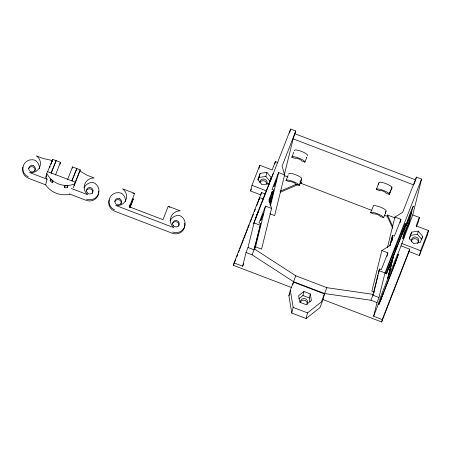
<?xml version="1.0" encoding="UTF-8"?>
<svg xmlns="http://www.w3.org/2000/svg" width="451" height="451" viewBox="0 0 451 451"><rect width="100%" height="100%" fill="white"/><g stroke="black" fill="none" stroke-linecap="round" stroke-linejoin="round"><path stroke-width="0.68" d="M271.417 177.857L270.933 178.838M273.261 173.128L257.369 213.188L253.721 223.454L253.919 223.115M397.551 254.138L381.659 294.199L378.011 304.464L378.214 304.126M405.077 223.499L389.185 263.564L385.537 273.825L385.735 273.486M390.634 190.316L389.331 194.499L385.893 193.101A3.32 0.739 21.3 0 0 382.876 191.083A3.32 0.739 21.3 0 0 379.731 190.807L376.303 189.211A7.047 1.573 21.3 0 1 383.795 190.553A7.047 1.573 21.3 0 1 389.331 194.499L391.947 187.791L391.496 189.629L390.82 189.719M391.474 188.039A7.047 1.573 21.3 0 0 386.406 183.845A7.047 1.573 21.3 0 0 378.885 182.931L376.281 189.51M389.331 194.499L389.591 192.47M52.406 161.43L52.699 159.344L60.451 162.309L59.96 164.322M74.556 184.544L74.753 183.157M76.625 169.954L76.822 168.561L71.703 180.812M129.274 207.415L129.882 204.737M69.894 194.11L69.488 194.229A22.454 21.879 13.8 0 1 45.889 185.209L45.669 184.854L47.056 179.21L45.872 177.316L46.763 173.686L52.699 159.344L50.912 164.378M50.196 180.862L50.591 179.25L52.806 181.184L52.412 182.796L50.196 180.862L50.878 179.103M64.476 187.402L64.871 185.789L67.819 185.84L67.424 187.453L64.476 187.402L65.203 185.536M72.183 168.262L72.515 166.915L80.267 169.88L74.257 185.756M73.44 187.853L74.33 184.222L80.267 169.88M260.898 194.945L250.564 190.993L251.946 185.35L259.787 165.235L272.116 169.948L275.381 161.571L277.793 162.49M291.397 287.479L233.471 265.34L234.063 262.922L261.495 192.526L265.188 193.936M259.015 168.375L259.787 165.235M258.22 179.893L260.176 173.381L266.896 172.395L271.203 177.598L270.544 180.287M234.063 262.922L242.677 266.214L246.043 252.509L248.005 247.481L254.043 222.89L290.619 129.025L295.788 131.004L293.139 138.852L284.293 174.858M261.05 194.342L261.495 192.526M269.783 181.11L265.904 176.426L266.896 172.395M274.766 164.079L275.381 161.571M265.538 206.096L255.537 246.815L261.569 249.121L271.57 208.401L265.538 206.096L259.004 222.862L260.729 223.516L254.037 249.786L248.005 247.481M254.358 249.454L260.729 223.516M269.444 202.877L272.274 191.342L273.137 191.669L269.969 204.568M270.29 204.247L273.791 189.995L272.066 189.335L278.6 172.575L284.632 174.881L274.631 215.601L269.805 213.751M270.431 205.831L278.6 172.575M289.627 133.073L290.619 129.025M288.803 174.233A7.047 1.573 21.3 0 1 295.636 174.729A7.047 1.573 21.3 0 1 301.51 179.092L300.856 180.766M299.774 183.884L301.059 183.331L301.358 182.125L300.078 181.635M288.911 295.794L290.297 290.151L293.438 282.089L324.455 293.939L323.068 299.582L319.928 307.65L306.105 318.519L291.774 313.045L288.911 295.794L289.88 293.313M292.823 284.592L293.438 282.089M291.774 313.045L293.161 307.402L290.297 290.151M298.725 298.838L302.942 295.523L303.935 291.487L310.305 293.922L311.393 300.501L306.122 304.65L299.757 302.215L298.663 295.636L303.935 291.487M309.967 301.899L309.313 297.953L310.305 293.922M306.105 318.519L307.486 312.876L321.315 302.007L324.455 293.939M385.943 211.356L385.289 213.035L385.943 211.356A7.047 1.573 21.3 0 0 380.063 206.992A7.047 1.573 21.3 0 0 373.236 206.502L370.497 212.72L373.975 214.05A3.32 0.739 21.3 0 1 377.256 214.513A3.32 0.739 21.3 0 1 380.176 216.418L383.654 217.748L385.611 212.72L385.289 213.035M392.708 228.245L387.212 216.26L387.51 215.048L395.172 217.974M387.409 247.56L394.907 217.027L400.939 219.327L394.405 236.093L392.686 235.433L392.032 237.108L392.894 237.435L389.625 245.818L381.845 250.547L371.844 291.261L374.257 292.186M381.845 250.547L387.877 252.853L381.343 269.613L379.624 268.954L378.97 270.628L372.926 295.219L378.958 297.525L376.997 302.553L373.631 316.258L382.251 319.55L381.653 321.975L323.068 299.582M373.918 292.18L378.113 275.099M378.445 273.734L379.624 268.954M387.043 256.247L387.877 252.853M390.03 245.254L392.032 237.108M390.183 245.609L392.686 235.433M392.06 240.828L392.894 237.435M378.958 297.525L384.996 272.934L421.572 179.075L416.403 177.096L402.687 212.297L394.907 217.027M400.105 222.721L400.939 219.327M394.586 250.119L396.091 245.958L395.893 246.765M415.85 179.357L416.403 177.096M397.754 254.364L412.761 214.952L421.572 179.075M403.617 238.416L404.908 233.178L409.801 220.607L408.516 225.85L407.225 225.353M409.874 219.834L411.955 211.367L404.57 230.303L402.495 238.771L409.874 219.834L408.583 219.338M409.367 239.075L411.611 232.135L418.331 231.149L422.638 236.352L422.159 238.286M381.653 321.975L409.085 251.573L409.677 249.155L401.063 245.863M412.761 214.952L419.385 217.483L418.195 222.32L416.436 226.836M421.843 239.577L417.536 234.373L418.331 231.149M409.085 251.573L419.424 255.525L420.614 250.688L428.45 230.574L416.121 225.866L419.385 217.483M428.45 230.574L427.26 235.416L419.424 255.525M255.582 218.493L256.41 216.114M258.197 211.778L257.921 212.635M269.078 183.715L268.796 184.662L269.044 184.155M271.141 178.714L271.322 178.184M269.326 183.016L269.963 181.302M270.589 180.237L270.893 179.413M257.036 215.048L257.374 214.157M254.668 247.667L255.717 244.645L255.012 246.269M256.743 215.223L257.087 214.326M45.872 177.316L46.69 175.219M49.672 167.569L50.168 166.295M51.177 173.415L56.144 160.663L51.025 172.908M52.412 182.796L52.897 181.55M55.484 175.061L60.451 162.309M67.543 179.673L72.515 166.915M67.424 187.453L67.881 186.274M72.104 180.676L76.822 168.561M134.618 193.417L129.398 206.829L162.997 219.671L168.223 206.259L180.282 210.871A9.821 9.567 13.8 0 0 173.753 227.631L115.687 205.419A9.443 9.206 13.8 0 0 122.559 188.811L134.618 193.417L132.797 193.163M130.091 206.998L133.293 198.778L130.001 207.359M250.564 190.993L251.32 189.048M260.176 173.381L257.763 179.577L262.07 184.78L268.79 183.788L271.203 177.598M233.471 265.34L235.76 259.46M236.781 256.844L237.801 254.229M238.562 252.267L239.329 250.305M239.836 248.997L243.405 239.847M243.912 238.54L247.481 229.39M247.988 228.082L249.262 224.812M250.282 222.196L251.557 218.932M252.064 217.624L253.338 214.355M254.358 211.739L255.373 209.123M256.647 205.859L258.688 200.627M259.432 198.716L258.942 199.973L259.534 197.555L263.226 198.964M242.677 266.214L243.658 263.7M272.274 191.342L269.01 199.725L271.57 208.401M295.788 131.004L282.072 166.199L284.632 174.881M268.999 201.242L270.307 197.888L269.022 201.49M273.137 191.669L273.791 189.995M252.075 254.815L254.364 248.946L295.822 275.815L326.84 287.67L373.253 294.385L370.97 300.248L324.557 293.539L293.539 281.683L252.075 254.815L246.043 252.509M254.533 249.392L255.537 246.815M291.853 157.247L291.808 157.072A7.047 1.573 21.3 0 1 298.765 158.047A7.047 1.573 21.3 0 1 304.966 162.101L301.488 160.77A3.32 0.739 21.3 0 0 298.568 158.859A3.32 0.739 21.3 0 0 295.287 158.402L291.853 157.247L293.815 152.218M301.183 180.456L299.222 185.485L295.743 184.155A3.32 0.739 21.3 0 0 292.823 182.243A3.32 0.739 21.3 0 0 289.542 181.787L286.069 180.456L288.026 175.428M304.853 162.213L306.81 157.185L306.601 157.388M301.076 180.208L301.51 179.092M293.539 281.683L295.822 275.815M324.557 293.539L326.84 287.67M378.231 184.611L378.885 182.931M413.995 184.318L415.715 179.921L295.095 133.823M395.239 248.439L395.674 247.323M392.607 258.181L393.915 254.826M373.631 316.258L378.648 303.388M411.611 232.135L409.198 238.331L413.505 243.534L420.225 242.542L422.638 236.352M382.251 319.55L409.677 249.155M130.147 206.896L133.203 199.139L131.839 201.524M257.42 213.486L258.203 211.688M255.661 218.447L255.824 218.081M280.161 191.201L296.217 184.324M300.073 182.672L301.358 182.125M280.511 192.132L297.846 184.707M74.33 184.222L69.127 185.384L63.783 185.299A22.454 21.873 13.8 0 1 53.849 181.505L49.83 178.004L46.763 173.686M259.184 177.412L265.904 176.426M410.816 235.36L417.536 234.373M52.401 160.556L43.296 158.521L36.407 155.883A9.443 9.206 13.8 0 1 29.535 172.491L47.056 179.21M293.139 138.852L413.753 184.949M284.124 175.54L287.958 177.001M301.059 183.331L372.086 210.476M384.585 215.251L387.212 216.26M251.946 185.35L266.327 190.846M401.661 243.444L420.614 250.688M254.043 222.89L260.075 225.196M378.97 270.628L384.996 272.934M47.581 171.594L75.148 182.125M370.97 300.248L376.997 302.553M71.247 188.456L87.595 194.702A9.821 9.567 13.8 0 1 94.129 177.942L87.235 175.309L79.974 171.092M45.669 184.854L28.486 178.292A9.229 8.992 13.8 0 1 22.95 167.152M69.668 194.026L86.209 200.351A9.229 8.992 13.8 0 0 98.662 191.382M302.942 295.523L309.313 297.953M293.161 307.402L307.486 312.876M114.599 209.85L113.883 209.523A9.229 8.992 13.8 0 1 109.813 197.814A9.229 8.992 13.8 0 1 121.471 193.242A9.443 9.206 13.8 0 1 125.525 201.642M28.447 176.927L27.731 176.6A9.229 8.992 13.8 0 1 23.655 164.886A9.229 8.992 13.8 0 1 35.313 160.319A9.443 9.206 13.8 0 1 39.367 168.719M168.223 206.259L169.847 207.319M387.51 215.048L392.714 226.408M294.548 150.854A7.047 1.573 21.3 0 1 301.375 151.344A7.047 1.573 21.3 0 1 307.255 155.708M411.278 240.862A3.693 3.597 13.8 0 1 418.398 242.582M286.069 180.456A7.047 1.573 21.3 0 1 293.02 181.432A7.047 1.573 21.3 0 1 299.222 185.485M300.4 302.638A3.693 3.597 13.8 0 1 304.887 298.601A3.693 3.597 13.8 0 1 307.03 304.245M300.191 302.395A3.693 3.597 13.8 0 1 307.311 304.121M370.497 212.72A7.047 1.573 21.3 0 1 377.453 213.695A7.047 1.573 21.3 0 1 383.654 217.748M260.103 182.091A3.693 3.597 13.8 0 1 266.738 183.692M259.821 182.215A3.693 3.597 13.8 0 1 264.337 179.12A3.693 3.597 13.8 0 1 266.941 183.935M411.763 242.007A3.693 3.597 13.8 0 1 413.325 237.401A3.693 3.597 13.8 0 1 418.173 238.573A3.693 3.597 13.8 0 1 417.457 243.382M121.009 204.021A3.32 3.236 13.8 0 0 119.273 199.894L118.884 199.748A3.32 3.236 13.8 0 0 114.808 201.648M172.462 223.899A3.32 3.236 13.8 0 1 176.803 221.875A3.32 3.236 13.8 0 1 178.652 226.267M170.151 220.781A9.821 9.567 13.8 0 1 179.194 215.302A9.229 8.992 13.8 0 1 184.544 226.977A9.229 8.992 13.8 0 1 172.66 232.062M184.656 223.183A9.229 8.992 13.8 0 1 172.367 233.274L114.639 211.215A9.229 8.992 13.8 0 1 109.103 200.075M86.507 199.139A9.229 8.992 13.8 0 0 98.391 194.054A9.229 8.992 13.8 0 0 93.041 182.379A9.821 9.567 13.8 0 0 83.999 187.858M34.857 171.092A3.32 3.236 13.8 0 0 33.12 166.971L32.731 166.825A3.32 3.236 13.8 0 0 28.65 168.725M92.647 192.96A3.32 3.236 13.8 0 1 92.5 193.344M86.304 190.976A3.32 3.236 13.8 0 1 92.788 192.165M260.751 220.466L263.373 213.661L260.751 220.466M273.971 186.545L276.593 179.74L273.971 186.545M378.891 304.566L394.783 264.5L398.43 254.24L378.891 304.566M380.864 299.492L383.226 293.375L380.864 299.492M386.417 273.926L402.309 233.866L405.956 223.6L386.417 273.926M388.26 269.196L390.882 262.392L388.26 269.196M394.084 265.571L396.44 259.455L394.084 265.571M401.48 235.275L404.102 228.471L401.48 235.275M387.95 277.128L387.657 278.335L389.258 273.774L387.95 277.128M388.942 273.097L388.644 274.304L390.25 269.743L388.942 273.097M389.935 269.067L389.636 270.273L391.237 265.712L389.935 269.067M390.921 265.03L390.628 266.242L392.229 261.681L390.921 265.03M391.913 260.999L391.615 262.211L393.221 257.651L391.913 260.999M33.419 165.765L33.03 165.613A3.32 3.236 13.8 0 0 28.949 167.513A3.32 3.236 13.8 0 0 30.679 171.634L31.074 171.786A3.32 3.236 13.8 0 0 35.15 169.886A3.32 3.236 13.8 0 0 33.419 165.765M119.571 198.688L119.182 198.541A3.32 3.236 13.8 0 0 115.101 200.441A3.32 3.236 13.8 0 0 116.837 204.562L117.226 204.709A3.32 3.236 13.8 0 0 121.308 202.809A3.32 3.236 13.8 0 0 119.571 198.688M406.926 223.476A11.072 0.316 -69.1 0 0 413.319 206.293A11.072 0.316 -69.1 0 0 407.958 219.287A11.072 0.316 -69.1 0 0 406.926 223.476M173.494 225.861A3.32 3.236 13.8 0 0 179.098 224.677A3.32 3.236 13.8 0 0 175.191 220.516A3.32 3.236 13.8 0 0 173.494 225.861M87.342 192.932A3.32 3.236 13.8 0 0 92.94 191.754A3.32 3.236 13.8 0 0 89.039 187.588A3.32 3.236 13.8 0 0 87.342 192.932"/></g></svg>
